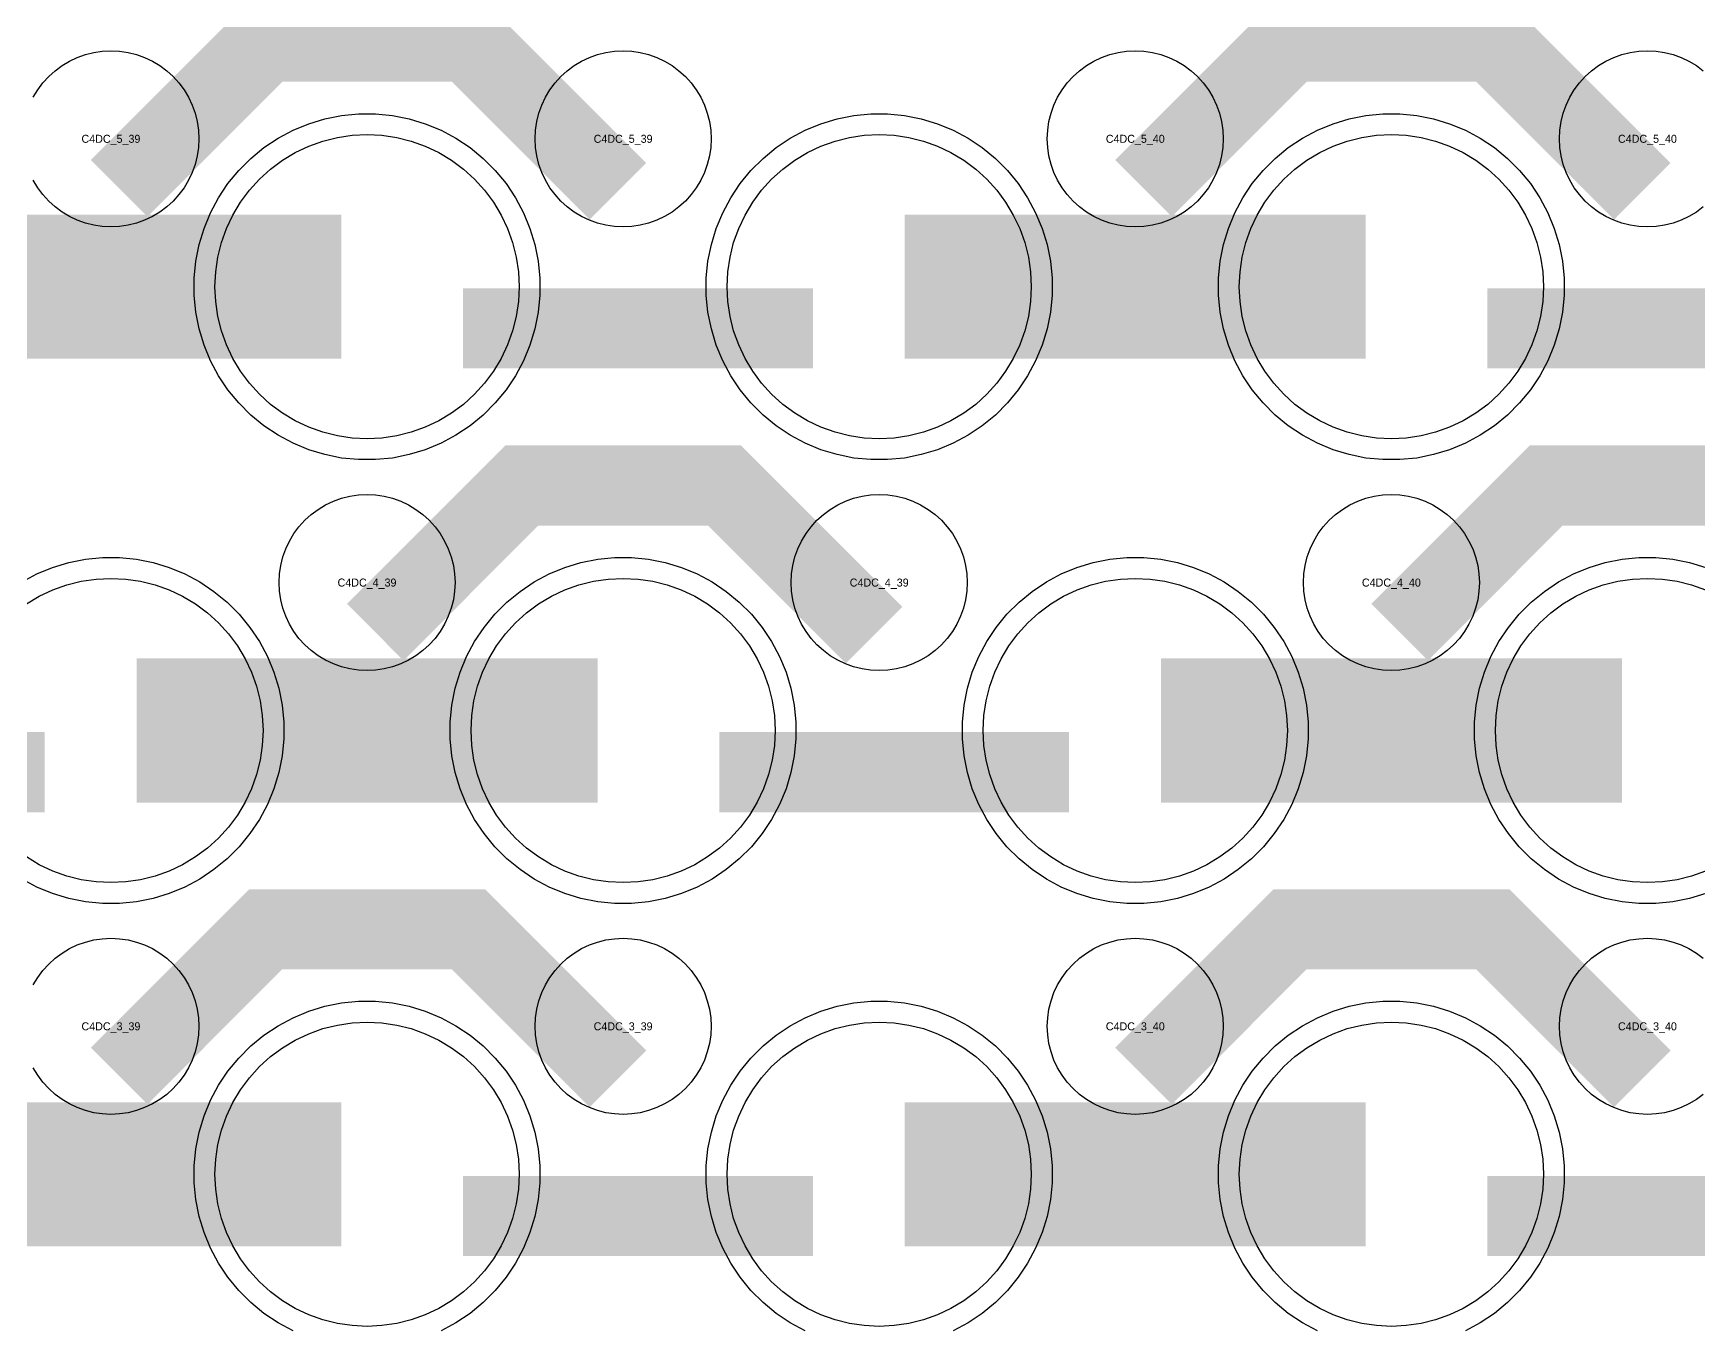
# Model space of a CAD drawing. Extents: x -11880 to 11880, y -14992 to 14992.
# Drawn here: x 456 to 976, y -14472 to -14068 of the extents above; entities that cross this region are included whole.
import ezdxf
from ezdxf.enums import TextEntityAlignment as Align

# ---------------------------------------------------------------- set-up
doc = ezdxf.new("R2010")
doc.units = 0
doc.header["$MEASUREMENT"] = 0
for name, color, linetype in [('GDS_775_DT_237', 138, 'CONTINUOUS'), ('RDL1_FS', 34, 'CONTINUOUS'), ('RDL_BS', 160, 'CONTINUOUS')]:
    doc.layers.add(name, color=color, linetype=linetype)

msp = doc.modelspace()

# ---------------------------------------------------------------- linework, layer by layer
at = {"layer": 'RDL1_FS', "color": 241, "true_color": 0xf7abae}
for points in [[(560, -14194.254), (555.343, -14194.025), (550.732, -14193.341), (546.209, -14192.209), (541.819, -14190.637), (537.605, -14188.645), (533.605, -14186.247), (529.86, -14183.469), (526.406, -14180.339), (523.276, -14176.885), (520.498, -14173.14), (518.1, -14169.14), (516.108, -14164.926), (514.536, -14160.536), (513.404, -14156.013), (512.72, -14151.402), (512.491, -14146.745), (512.72, -14142.088), (513.404, -14137.477), (514.536, -14132.954), (516.108, -14128.564), (518.1, -14124.35), (520.498, -14120.35), (523.276, -14116.605), (526.406, -14113.151), (529.86, -14110.021), (533.605, -14107.243), (537.605, -14104.845), (541.819, -14102.853), (546.209, -14101.281), (550.732, -14100.149), (555.343, -14099.465), (560, -14099.236), (564.657, -14099.465), (569.268, -14100.149), (573.791, -14101.281), (578.181, -14102.853), (582.395, -14104.845), (586.395, -14107.243), (590.14, -14110.021), (593.594, -14113.151), (596.724, -14116.605), (599.502, -14120.35), (601.9, -14124.35), (603.892, -14128.564), (605.464, -14132.954), (606.596, -14137.477), (607.28, -14142.088), (607.509, -14146.745), (607.28, -14151.402), (606.596, -14156.013), (605.464, -14160.536), (603.892, -14164.926), (601.9, -14169.14), (599.502, -14173.14), (596.724, -14176.885), (593.594, -14180.339), (590.14, -14183.469), (586.395, -14186.247), (582.395, -14188.645), (578.181, -14190.637), (573.791, -14192.209), (569.268, -14193.341), (564.657, -14194.025)], [(720, -14194.254), (715.343, -14194.025), (710.732, -14193.341), (706.209, -14192.209), (701.819, -14190.637), (697.605, -14188.645), (693.605, -14186.247), (689.86, -14183.469), (686.406, -14180.339), (683.276, -14176.885), (680.498, -14173.14), (678.1, -14169.14), (676.108, -14164.926), (674.536, -14160.536), (673.404, -14156.013), (672.72, -14151.402), (672.491, -14146.745), (672.72, -14142.088), (673.404, -14137.477), (674.536, -14132.954), (676.108, -14128.564), (678.1, -14124.35), (680.498, -14120.35), (683.276, -14116.605), (686.406, -14113.151), (689.86, -14110.021), (693.605, -14107.243), (697.605, -14104.845), (701.819, -14102.853), (706.209, -14101.281), (710.732, -14100.149), (715.343, -14099.465), (720, -14099.236), (724.657, -14099.465), (729.268, -14100.149), (733.791, -14101.281), (738.181, -14102.853), (742.395, -14104.845), (746.395, -14107.243), (750.14, -14110.021), (753.594, -14113.151), (756.724, -14116.605), (759.502, -14120.35), (761.9, -14124.35), (763.892, -14128.564), (765.464, -14132.954), (766.596, -14137.477), (767.28, -14142.088), (767.509, -14146.745), (767.28, -14151.402), (766.596, -14156.013), (765.464, -14160.536), (763.892, -14164.926), (761.9, -14169.14), (759.502, -14173.14), (756.724, -14176.885), (753.594, -14180.339), (750.14, -14183.469), (746.395, -14186.247), (742.395, -14188.645), (738.181, -14190.637), (733.791, -14192.209), (729.268, -14193.341), (724.657, -14194.025)], [(880, -14194.254), (875.343, -14194.025), (870.732, -14193.341), (866.209, -14192.209), (861.819, -14190.637), (857.605, -14188.645), (853.605, -14186.247), (849.86, -14183.469), (846.406, -14180.339), (843.276, -14176.885), (840.498, -14173.14), (838.1, -14169.14), (836.108, -14164.926), (834.536, -14160.536), (833.404, -14156.013), (832.72, -14151.402), (832.491, -14146.745), (832.72, -14142.088), (833.404, -14137.477), (834.536, -14132.954), (836.108, -14128.564), (838.1, -14124.35), (840.498, -14120.35), (843.276, -14116.605), (846.406, -14113.151), (849.86, -14110.021), (853.605, -14107.243), (857.605, -14104.845), (861.819, -14102.853), (866.209, -14101.281), (870.732, -14100.149), (875.343, -14099.465), (880, -14099.236), (884.657, -14099.465), (889.268, -14100.149), (893.791, -14101.281), (898.181, -14102.853), (902.395, -14104.845), (906.395, -14107.243), (910.14, -14110.021), (913.594, -14113.151), (916.724, -14116.605), (919.502, -14120.35), (921.9, -14124.35), (923.892, -14128.564), (925.464, -14132.954), (926.596, -14137.477), (927.28, -14142.088), (927.509, -14146.745), (927.28, -14151.402), (926.596, -14156.013), (925.464, -14160.536), (923.892, -14164.926), (921.9, -14169.14), (919.502, -14173.14), (916.724, -14176.885), (913.594, -14180.339), (910.14, -14183.469), (906.395, -14186.247), (902.395, -14188.645), (898.181, -14190.637), (893.791, -14192.209), (889.268, -14193.341), (884.657, -14194.025)], [(640, -14332.819), (635.343, -14332.59), (630.732, -14331.906), (626.209, -14330.774), (621.819, -14329.202), (617.605, -14327.21), (613.605, -14324.812), (609.86, -14322.034), (606.406, -14318.904), (603.276, -14315.45), (600.498, -14311.705), (598.1, -14307.705), (596.108, -14303.491), (594.536, -14299.101), (593.404, -14294.578), (592.72, -14289.967), (592.491, -14285.31), (592.72, -14280.653), (593.404, -14276.042), (594.536, -14271.519), (596.108, -14267.129), (598.1, -14262.915), (600.498, -14258.915), (603.276, -14255.17), (606.406, -14251.716), (609.86, -14248.586), (613.605, -14245.808), (617.605, -14243.41), (621.819, -14241.418), (626.209, -14239.846), (630.732, -14238.714), (635.343, -14238.03), (640, -14237.801), (644.657, -14238.03), (649.268, -14238.714), (653.791, -14239.846), (658.181, -14241.418), (662.395, -14243.41), (666.395, -14245.808), (670.14, -14248.586), (673.594, -14251.716), (676.724, -14255.17), (679.502, -14258.915), (681.9, -14262.915), (683.892, -14267.129), (685.464, -14271.519), (686.596, -14276.042), (687.28, -14280.653), (687.509, -14285.31), (687.28, -14289.967), (686.596, -14294.578), (685.464, -14299.101), (683.892, -14303.491), (681.9, -14307.705), (679.502, -14311.705), (676.724, -14315.45), (673.594, -14318.904), (670.14, -14322.034), (666.395, -14324.812), (662.395, -14327.21), (658.181, -14329.202), (653.791, -14330.774), (649.268, -14331.906), (644.657, -14332.59)], [(800, -14332.819), (795.343, -14332.59), (790.732, -14331.906), (786.209, -14330.774), (781.819, -14329.202), (777.605, -14327.21), (773.605, -14324.812), (769.86, -14322.034), (766.406, -14318.904), (763.276, -14315.45), (760.498, -14311.705), (758.1, -14307.705), (756.108, -14303.491), (754.536, -14299.101), (753.404, -14294.578), (752.72, -14289.967), (752.491, -14285.31), (752.72, -14280.653), (753.404, -14276.042), (754.536, -14271.519), (756.108, -14267.129), (758.1, -14262.915), (760.498, -14258.915), (763.276, -14255.17), (766.406, -14251.716), (769.86, -14248.586), (773.605, -14245.808), (777.605, -14243.41), (781.819, -14241.418), (786.209, -14239.846), (790.732, -14238.714), (795.343, -14238.03), (800, -14237.801), (804.657, -14238.03), (809.268, -14238.714), (813.791, -14239.846), (818.181, -14241.418), (822.395, -14243.41), (826.395, -14245.808), (830.14, -14248.586), (833.594, -14251.716), (836.724, -14255.17), (839.502, -14258.915), (841.9, -14262.915), (843.892, -14267.129), (845.464, -14271.519), (846.596, -14276.042), (847.28, -14280.653), (847.509, -14285.31), (847.28, -14289.967), (846.596, -14294.578), (845.464, -14299.101), (843.892, -14303.491), (841.9, -14307.705), (839.502, -14311.705), (836.724, -14315.45), (833.594, -14318.904), (830.14, -14322.034), (826.395, -14324.812), (822.395, -14327.21), (818.181, -14329.202), (813.791, -14330.774), (809.268, -14331.906), (804.657, -14332.59)], [(560, -14471.379), (555.343, -14471.15), (550.732, -14470.466), (546.209, -14469.334), (541.819, -14467.762), (537.605, -14465.77), (533.605, -14463.372), (529.86, -14460.594), (526.406, -14457.464), (523.276, -14454.01), (520.498, -14450.265), (518.1, -14446.265), (516.108, -14442.051), (514.536, -14437.661), (513.404, -14433.138), (512.72, -14428.527), (512.491, -14423.87), (512.72, -14419.213), (513.404, -14414.602), (514.536, -14410.079), (516.108, -14405.689), (518.1, -14401.475), (520.498, -14397.475), (523.276, -14393.73), (526.406, -14390.276), (529.86, -14387.146), (533.605, -14384.368), (537.605, -14381.97), (541.819, -14379.978), (546.209, -14378.406), (550.732, -14377.274), (555.343, -14376.59), (560, -14376.361), (564.657, -14376.59), (569.268, -14377.274), (573.791, -14378.406), (578.181, -14379.978), (582.395, -14381.97), (586.395, -14384.368), (590.14, -14387.146), (593.594, -14390.276), (596.724, -14393.73), (599.502, -14397.475), (601.9, -14401.475), (603.892, -14405.689), (605.464, -14410.079), (606.596, -14414.602), (607.28, -14419.213), (607.509, -14423.87), (607.28, -14428.527), (606.596, -14433.138), (605.464, -14437.661), (603.892, -14442.051), (601.9, -14446.265), (599.502, -14450.265), (596.724, -14454.01), (593.594, -14457.464), (590.14, -14460.594), (586.395, -14463.372), (582.395, -14465.77), (578.181, -14467.762), (573.791, -14469.334), (569.268, -14470.466), (564.657, -14471.15)], [(720, -14471.379), (715.343, -14471.15), (710.732, -14470.466), (706.209, -14469.334), (701.819, -14467.762), (697.605, -14465.77), (693.605, -14463.372), (689.86, -14460.594), (686.406, -14457.464), (683.276, -14454.01), (680.498, -14450.265), (678.1, -14446.265), (676.108, -14442.051), (674.536, -14437.661), (673.404, -14433.138), (672.72, -14428.527), (672.491, -14423.87), (672.72, -14419.213), (673.404, -14414.602), (674.536, -14410.079), (676.108, -14405.689), (678.1, -14401.475), (680.498, -14397.475), (683.276, -14393.73), (686.406, -14390.276), (689.86, -14387.146), (693.605, -14384.368), (697.605, -14381.97), (701.819, -14379.978), (706.209, -14378.406), (710.732, -14377.274), (715.343, -14376.59), (720, -14376.361), (724.657, -14376.59), (729.268, -14377.274), (733.791, -14378.406), (738.181, -14379.978), (742.395, -14381.97), (746.395, -14384.368), (750.14, -14387.146), (753.594, -14390.276), (756.724, -14393.73), (759.502, -14397.475), (761.9, -14401.475), (763.892, -14405.689), (765.464, -14410.079), (766.596, -14414.602), (767.28, -14419.213), (767.509, -14423.87), (767.28, -14428.527), (766.596, -14433.138), (765.464, -14437.661), (763.892, -14442.051), (761.9, -14446.265), (759.502, -14450.265), (756.724, -14454.01), (753.594, -14457.464), (750.14, -14460.594), (746.395, -14463.372), (742.395, -14465.77), (738.181, -14467.762), (733.791, -14469.334), (729.268, -14470.466), (724.657, -14471.15)], [(880, -14471.379), (875.343, -14471.15), (870.732, -14470.466), (866.209, -14469.334), (861.819, -14467.762), (857.605, -14465.77), (853.605, -14463.372), (849.86, -14460.594), (846.406, -14457.464), (843.276, -14454.01), (840.498, -14450.265), (838.1, -14446.265), (836.108, -14442.051), (834.536, -14437.661), (833.404, -14433.138), (832.72, -14428.527), (832.491, -14423.87), (832.72, -14419.213), (833.404, -14414.602), (834.536, -14410.079), (836.108, -14405.689), (838.1, -14401.475), (840.498, -14397.475), (843.276, -14393.73), (846.406, -14390.276), (849.86, -14387.146), (853.605, -14384.368), (857.605, -14381.97), (861.819, -14379.978), (866.209, -14378.406), (870.732, -14377.274), (875.343, -14376.59), (880, -14376.361), (884.657, -14376.59), (889.268, -14377.274), (893.791, -14378.406), (898.181, -14379.978), (902.395, -14381.97), (906.395, -14384.368), (910.14, -14387.146), (913.594, -14390.276), (916.724, -14393.73), (919.502, -14397.475), (921.9, -14401.475), (923.892, -14405.689), (925.464, -14410.079), (926.596, -14414.602), (927.28, -14419.213), (927.509, -14423.87), (927.28, -14428.527), (926.596, -14433.138), (925.464, -14437.661), (923.892, -14442.051), (921.9, -14446.265), (919.502, -14450.265), (916.724, -14454.01), (913.594, -14457.464), (910.14, -14460.594), (906.395, -14463.372), (902.395, -14465.77), (898.181, -14467.762), (893.791, -14469.334), (889.268, -14470.466), (884.657, -14471.15)]]:
    msp.add_lwpolyline(points, close=True, dxfattribs=at)
for points in [[(408.002, -14146.745, 45, 45, 0), (480.002, -14146.745, 45, 45, 0)], [(480.002, -14146.745, 45, 45, 0), (552.002, -14146.745, 45, 45, 0)], [(728.002, -14146.745, 45, 45, 0), (800.002, -14146.745, 45, 45, 0)], [(800.002, -14146.745, 45, 45, 0), (872.002, -14146.745, 45, 45, 0)], [(488.002, -14285.31, 45, 45, 0), (560.002, -14285.31, 45, 45, 0)], [(560.002, -14285.31, 45, 45, 0), (632.002, -14285.31, 45, 45, 0)], [(808.002, -14285.31, 45, 45, 0), (880.002, -14285.31, 45, 45, 0)], [(880.002, -14285.31, 45, 45, 0), (952.002, -14285.31, 45, 45, 0)], [(408.002, -14423.87, 45, 45, 0), (480.002, -14423.87, 45, 45, 0)], [(480.002, -14423.87, 45, 45, 0), (552.002, -14423.87, 45, 45, 0)], [(728.002, -14423.87, 45, 45, 0), (800.002, -14423.87, 45, 45, 0)], [(800.002, -14423.87, 45, 45, 0), (872.002, -14423.87, 45, 45, 0)]]:
    msp.add_lwpolyline(points, format="xyseb", dxfattribs=at)
for points in [[(453.605, -14245.808), (457.605, -14243.41), (461.819, -14241.418), (466.209, -14239.846), (470.732, -14238.714), (475.343, -14238.03), (480, -14237.801), (484.657, -14238.03), (489.268, -14238.714), (493.791, -14239.846), (498.181, -14241.418), (502.395, -14243.41), (506.395, -14245.808), (510.14, -14248.586), (513.594, -14251.716), (516.724, -14255.17), (519.502, -14258.915), (521.9, -14262.915), (523.892, -14267.129), (525.464, -14271.519), (526.596, -14276.042), (527.28, -14280.653), (527.509, -14285.31), (527.28, -14289.967), (526.596, -14294.578), (525.464, -14299.101), (523.892, -14303.491), (521.9, -14307.705), (519.502, -14311.705), (516.724, -14315.45), (513.594, -14318.904), (510.14, -14322.034), (506.395, -14324.812), (502.395, -14327.21), (498.181, -14329.202), (493.791, -14330.774), (489.268, -14331.906), (484.657, -14332.59), (480, -14332.819), (475.343, -14332.59), (470.732, -14331.906), (466.209, -14330.774), (461.819, -14329.202), (457.605, -14327.21), (453.605, -14324.812)], [(978.181, -14329.202), (973.791, -14330.774), (969.268, -14331.906), (964.657, -14332.59), (960, -14332.819), (955.343, -14332.59), (950.732, -14331.906), (946.209, -14330.774), (941.819, -14329.202), (937.605, -14327.21), (933.605, -14324.812), (929.86, -14322.034), (926.406, -14318.904), (923.276, -14315.45), (920.498, -14311.705), (918.1, -14307.705), (916.108, -14303.491), (914.536, -14299.101), (913.404, -14294.578), (912.72, -14289.967), (912.491, -14285.31), (912.72, -14280.653), (913.404, -14276.042), (914.536, -14271.519), (916.108, -14267.129), (918.1, -14262.915), (920.498, -14258.915), (923.276, -14255.17), (926.406, -14251.716), (929.86, -14248.586), (933.605, -14245.808), (937.605, -14243.41), (941.819, -14241.418), (946.209, -14239.846), (950.732, -14238.714), (955.343, -14238.03), (960, -14237.801), (964.657, -14238.03), (969.268, -14238.714), (973.791, -14239.846), (978.181, -14241.418)]]:
    msp.add_lwpolyline(points, dxfattribs=at)
at = {"layer": 'RDL_BS'}
for points in [[(482.562, -14116.059, 25, 25, 0), (528.377, -14070.244, 25, 25, 0), (561.93, -14070.244, 25, 25, 0)], [(638.401, -14116.958, 25, 25, 0), (591.687, -14070.244, 25, 25, 0), (561.929, -14070.244, 25, 25, 0)], [(802.562, -14116.059, 25, 25, 0), (848.377, -14070.244, 25, 25, 0), (881.93, -14070.244, 25, 25, 0)], [(958.401, -14116.958, 25, 25, 0), (911.687, -14070.244, 25, 25, 0), (881.929, -14070.244, 25, 25, 0)], [(562.562, -14254.624, 25, 25, 0), (608.377, -14208.809, 25, 25, 0), (641.93, -14208.809, 25, 25, 0)], [(718.401, -14255.523, 25, 25, 0), (671.687, -14208.809, 25, 25, 0), (641.929, -14208.809, 25, 25, 0)], [(882.562, -14254.624, 25, 25, 0), (928.377, -14208.809, 25, 25, 0), (961.93, -14208.809, 25, 25, 0)], [(1038.401, -14255.523, 25, 25, 0), (991.687, -14208.809, 25, 25, 0), (961.929, -14208.809, 25, 25, 0)], [(482.562, -14393.184, 25, 25, 0), (528.377, -14347.369, 25, 25, 0), (561.93, -14347.369, 25, 25, 0)], [(638.401, -14394.083, 25, 25, 0), (591.687, -14347.369, 25, 25, 0), (561.929, -14347.369, 25, 25, 0)], [(802.562, -14393.184, 25, 25, 0), (848.377, -14347.369, 25, 25, 0), (881.93, -14347.369, 25, 25, 0)], [(958.401, -14394.083, 25, 25, 0), (911.687, -14347.369, 25, 25, 0), (881.929, -14347.369, 25, 25, 0)]]:
    msp.add_lwpolyline(points, format="xyseb", dxfattribs=at)
for points in [[(455.75, -14087.601), (457.143, -14085.277), (458.746, -14083.114), (460.558, -14081.115), (462.557, -14079.303), (464.72, -14077.7), (467.044, -14076.307), (469.481, -14075.155), (472.016, -14074.248), (474.635, -14073.591), (477.307, -14073.195), (480, -14073.063), (482.693, -14073.195), (485.365, -14073.591), (487.984, -14074.248), (490.519, -14075.155), (492.956, -14076.307), (495.28, -14077.7), (497.443, -14079.303), (499.442, -14081.115), (501.254, -14083.114), (502.857, -14085.277), (504.25, -14087.601), (505.402, -14090.038), (506.309, -14092.573), (506.966, -14095.192), (507.362, -14097.864), (507.494, -14100.557), (507.362, -14103.25), (506.966, -14105.922), (506.309, -14108.541), (505.402, -14111.076), (504.25, -14113.513), (502.857, -14115.837), (501.254, -14118), (499.442, -14119.999), (497.443, -14121.811), (495.28, -14123.414), (492.956, -14124.807), (490.519, -14125.959), (487.984, -14126.866), (485.365, -14127.523), (482.693, -14127.919), (480, -14128.051), (477.307, -14127.919), (474.635, -14127.523), (472.016, -14126.866), (469.481, -14125.959), (467.044, -14124.807), (464.72, -14123.414), (462.557, -14121.811), (460.558, -14119.999), (458.746, -14118), (457.143, -14115.837), (455.75, -14113.513)], [(977.443, -14121.811), (975.28, -14123.414), (972.956, -14124.807), (970.519, -14125.959), (967.984, -14126.866), (965.365, -14127.523), (962.693, -14127.919), (960, -14128.051), (957.307, -14127.919), (954.635, -14127.523), (952.016, -14126.866), (949.481, -14125.959), (947.044, -14124.807), (944.72, -14123.414), (942.557, -14121.811), (940.558, -14119.999), (938.746, -14118), (937.143, -14115.837), (935.75, -14113.513), (934.598, -14111.076), (933.691, -14108.541), (933.034, -14105.922), (932.638, -14103.25), (932.506, -14100.557), (932.638, -14097.864), (933.034, -14095.192), (933.691, -14092.573), (934.598, -14090.038), (935.75, -14087.601), (937.143, -14085.277), (938.746, -14083.114), (940.558, -14081.115), (942.557, -14079.303), (944.72, -14077.7), (947.044, -14076.307), (949.481, -14075.155), (952.016, -14074.248), (954.635, -14073.591), (957.307, -14073.195), (960, -14073.063), (962.693, -14073.195), (965.365, -14073.591), (967.984, -14074.248), (970.519, -14075.155), (972.956, -14076.307), (975.28, -14077.7), (977.443, -14079.303)], [(455.75, -14364.726), (457.143, -14362.402), (458.746, -14360.239), (460.558, -14358.24), (462.557, -14356.428), (464.72, -14354.825), (467.044, -14353.432), (469.481, -14352.28), (472.016, -14351.373), (474.635, -14350.716), (477.307, -14350.32), (480, -14350.188), (482.693, -14350.32), (485.365, -14350.716), (487.984, -14351.373), (490.519, -14352.28), (492.956, -14353.432), (495.28, -14354.825), (497.443, -14356.428), (499.442, -14358.24), (501.254, -14360.239), (502.857, -14362.402), (504.25, -14364.726), (505.402, -14367.163), (506.309, -14369.698), (506.966, -14372.317), (507.362, -14374.989), (507.494, -14377.682), (507.362, -14380.375), (506.966, -14383.047), (506.309, -14385.666), (505.402, -14388.201), (504.25, -14390.638), (502.857, -14392.962), (501.254, -14395.125), (499.442, -14397.124), (497.443, -14398.936), (495.28, -14400.539), (492.956, -14401.932), (490.519, -14403.084), (487.984, -14403.991), (485.365, -14404.648), (482.693, -14405.044), (480, -14405.176), (477.307, -14405.044), (474.635, -14404.648), (472.016, -14403.991), (469.481, -14403.084), (467.044, -14401.932), (464.72, -14400.539), (462.557, -14398.936), (460.558, -14397.124), (458.746, -14395.125), (457.143, -14392.962), (455.75, -14390.638)], [(977.443, -14398.936), (975.28, -14400.539), (972.956, -14401.932), (970.519, -14403.084), (967.984, -14403.991), (965.365, -14404.648), (962.693, -14405.044), (960, -14405.176), (957.307, -14405.044), (954.635, -14404.648), (952.016, -14403.991), (949.481, -14403.084), (947.044, -14401.932), (944.72, -14400.539), (942.557, -14398.936), (940.558, -14397.124), (938.746, -14395.125), (937.143, -14392.962), (935.75, -14390.638), (934.598, -14388.201), (933.691, -14385.666), (933.034, -14383.047), (932.638, -14380.375), (932.506, -14377.682), (932.638, -14374.989), (933.034, -14372.317), (933.691, -14369.698), (934.598, -14367.163), (935.75, -14364.726), (937.143, -14362.402), (938.746, -14360.239), (940.558, -14358.24), (942.557, -14356.428), (944.72, -14354.825), (947.044, -14353.432), (949.481, -14352.28), (952.016, -14351.373), (954.635, -14350.716), (957.307, -14350.32), (960, -14350.188), (962.693, -14350.32), (965.365, -14350.716), (967.984, -14351.373), (970.519, -14352.28), (972.956, -14353.432), (975.28, -14354.825), (977.443, -14356.428)]]:
    msp.add_lwpolyline(points, dxfattribs=at)
for points in [[(640, -14128.051), (637.307, -14127.919), (634.635, -14127.523), (632.016, -14126.866), (629.481, -14125.959), (627.044, -14124.807), (624.72, -14123.414), (622.557, -14121.811), (620.558, -14119.999), (618.746, -14118), (617.143, -14115.837), (615.75, -14113.513), (614.598, -14111.076), (613.691, -14108.541), (613.034, -14105.922), (612.638, -14103.25), (612.506, -14100.557), (612.638, -14097.864), (613.034, -14095.192), (613.691, -14092.573), (614.598, -14090.038), (615.75, -14087.601), (617.143, -14085.277), (618.746, -14083.114), (620.558, -14081.115), (622.557, -14079.303), (624.72, -14077.7), (627.044, -14076.307), (629.481, -14075.155), (632.016, -14074.248), (634.635, -14073.591), (637.307, -14073.195), (640, -14073.063), (642.693, -14073.195), (645.365, -14073.591), (647.984, -14074.248), (650.519, -14075.155), (652.956, -14076.307), (655.28, -14077.7), (657.443, -14079.303), (659.442, -14081.115), (661.254, -14083.114), (662.857, -14085.277), (664.25, -14087.601), (665.402, -14090.038), (666.309, -14092.573), (666.966, -14095.192), (667.362, -14097.864), (667.494, -14100.557), (667.362, -14103.25), (666.966, -14105.922), (666.309, -14108.541), (665.402, -14111.076), (664.25, -14113.513), (662.857, -14115.837), (661.254, -14118), (659.442, -14119.999), (657.443, -14121.811), (655.28, -14123.414), (652.956, -14124.807), (650.519, -14125.959), (647.984, -14126.866), (645.365, -14127.523), (642.693, -14127.919)], [(800, -14128.051), (797.307, -14127.919), (794.635, -14127.523), (792.016, -14126.866), (789.481, -14125.959), (787.044, -14124.807), (784.72, -14123.414), (782.557, -14121.811), (780.558, -14119.999), (778.746, -14118), (777.143, -14115.837), (775.75, -14113.513), (774.598, -14111.076), (773.691, -14108.541), (773.034, -14105.922), (772.638, -14103.25), (772.506, -14100.557), (772.638, -14097.864), (773.034, -14095.192), (773.691, -14092.573), (774.598, -14090.038), (775.75, -14087.601), (777.143, -14085.277), (778.746, -14083.114), (780.558, -14081.115), (782.557, -14079.303), (784.72, -14077.7), (787.044, -14076.307), (789.481, -14075.155), (792.016, -14074.248), (794.635, -14073.591), (797.307, -14073.195), (800, -14073.063), (802.693, -14073.195), (805.365, -14073.591), (807.984, -14074.248), (810.519, -14075.155), (812.956, -14076.307), (815.28, -14077.7), (817.443, -14079.303), (819.442, -14081.115), (821.254, -14083.114), (822.857, -14085.277), (824.25, -14087.601), (825.402, -14090.038), (826.309, -14092.573), (826.966, -14095.192), (827.362, -14097.864), (827.494, -14100.557), (827.362, -14103.25), (826.966, -14105.922), (826.309, -14108.541), (825.402, -14111.076), (824.25, -14113.513), (822.857, -14115.837), (821.254, -14118), (819.442, -14119.999), (817.443, -14121.811), (815.28, -14123.414), (812.956, -14124.807), (810.519, -14125.959), (807.984, -14126.866), (805.365, -14127.523), (802.693, -14127.919)], [(560, -14266.616), (557.307, -14266.484), (554.635, -14266.088), (552.016, -14265.431), (549.481, -14264.524), (547.044, -14263.372), (544.72, -14261.979), (542.557, -14260.376), (540.558, -14258.564), (538.746, -14256.565), (537.143, -14254.402), (535.75, -14252.078), (534.598, -14249.641), (533.691, -14247.106), (533.034, -14244.487), (532.638, -14241.815), (532.506, -14239.122), (532.638, -14236.429), (533.034, -14233.757), (533.691, -14231.138), (534.598, -14228.603), (535.75, -14226.166), (537.143, -14223.842), (538.746, -14221.679), (540.558, -14219.68), (542.557, -14217.868), (544.72, -14216.265), (547.044, -14214.872), (549.481, -14213.72), (552.016, -14212.813), (554.635, -14212.156), (557.307, -14211.76), (560, -14211.628), (562.693, -14211.76), (565.365, -14212.156), (567.984, -14212.813), (570.519, -14213.72), (572.956, -14214.872), (575.28, -14216.265), (577.443, -14217.868), (579.442, -14219.68), (581.254, -14221.679), (582.857, -14223.842), (584.25, -14226.166), (585.402, -14228.603), (586.309, -14231.138), (586.966, -14233.757), (587.362, -14236.429), (587.494, -14239.122), (587.362, -14241.815), (586.966, -14244.487), (586.309, -14247.106), (585.402, -14249.641), (584.25, -14252.078), (582.857, -14254.402), (581.254, -14256.565), (579.442, -14258.564), (577.443, -14260.376), (575.28, -14261.979), (572.956, -14263.372), (570.519, -14264.524), (567.984, -14265.431), (565.365, -14266.088), (562.693, -14266.484)], [(720, -14266.616), (717.307, -14266.484), (714.635, -14266.088), (712.016, -14265.431), (709.481, -14264.524), (707.044, -14263.372), (704.72, -14261.979), (702.557, -14260.376), (700.558, -14258.564), (698.746, -14256.565), (697.143, -14254.402), (695.75, -14252.078), (694.598, -14249.641), (693.691, -14247.106), (693.034, -14244.487), (692.638, -14241.815), (692.506, -14239.122), (692.638, -14236.429), (693.034, -14233.757), (693.691, -14231.138), (694.598, -14228.603), (695.75, -14226.166), (697.143, -14223.842), (698.746, -14221.679), (700.558, -14219.68), (702.557, -14217.868), (704.72, -14216.265), (707.044, -14214.872), (709.481, -14213.72), (712.016, -14212.813), (714.635, -14212.156), (717.307, -14211.76), (720, -14211.628), (722.693, -14211.76), (725.365, -14212.156), (727.984, -14212.813), (730.519, -14213.72), (732.956, -14214.872), (735.28, -14216.265), (737.443, -14217.868), (739.442, -14219.68), (741.254, -14221.679), (742.857, -14223.842), (744.25, -14226.166), (745.402, -14228.603), (746.309, -14231.138), (746.966, -14233.757), (747.362, -14236.429), (747.494, -14239.122), (747.362, -14241.815), (746.966, -14244.487), (746.309, -14247.106), (745.402, -14249.641), (744.25, -14252.078), (742.857, -14254.402), (741.254, -14256.565), (739.442, -14258.564), (737.443, -14260.376), (735.28, -14261.979), (732.956, -14263.372), (730.519, -14264.524), (727.984, -14265.431), (725.365, -14266.088), (722.693, -14266.484)], [(880, -14266.616), (877.307, -14266.484), (874.635, -14266.088), (872.016, -14265.431), (869.481, -14264.524), (867.044, -14263.372), (864.72, -14261.979), (862.557, -14260.376), (860.558, -14258.564), (858.746, -14256.565), (857.143, -14254.402), (855.75, -14252.078), (854.598, -14249.641), (853.691, -14247.106), (853.034, -14244.487), (852.638, -14241.815), (852.506, -14239.122), (852.638, -14236.429), (853.034, -14233.757), (853.691, -14231.138), (854.598, -14228.603), (855.75, -14226.166), (857.143, -14223.842), (858.746, -14221.679), (860.558, -14219.68), (862.557, -14217.868), (864.72, -14216.265), (867.044, -14214.872), (869.481, -14213.72), (872.016, -14212.813), (874.635, -14212.156), (877.307, -14211.76), (880, -14211.628), (882.693, -14211.76), (885.365, -14212.156), (887.984, -14212.813), (890.519, -14213.72), (892.956, -14214.872), (895.28, -14216.265), (897.443, -14217.868), (899.442, -14219.68), (901.254, -14221.679), (902.857, -14223.842), (904.25, -14226.166), (905.402, -14228.603), (906.309, -14231.138), (906.966, -14233.757), (907.362, -14236.429), (907.494, -14239.122), (907.362, -14241.815), (906.966, -14244.487), (906.309, -14247.106), (905.402, -14249.641), (904.25, -14252.078), (902.857, -14254.402), (901.254, -14256.565), (899.442, -14258.564), (897.443, -14260.376), (895.28, -14261.979), (892.956, -14263.372), (890.519, -14264.524), (887.984, -14265.431), (885.365, -14266.088), (882.693, -14266.484)], [(640, -14405.176), (637.307, -14405.044), (634.635, -14404.648), (632.016, -14403.991), (629.481, -14403.084), (627.044, -14401.932), (624.72, -14400.539), (622.557, -14398.936), (620.558, -14397.124), (618.746, -14395.125), (617.143, -14392.962), (615.75, -14390.638), (614.598, -14388.201), (613.691, -14385.666), (613.034, -14383.047), (612.638, -14380.375), (612.506, -14377.682), (612.638, -14374.989), (613.034, -14372.317), (613.691, -14369.698), (614.598, -14367.163), (615.75, -14364.726), (617.143, -14362.402), (618.746, -14360.239), (620.558, -14358.24), (622.557, -14356.428), (624.72, -14354.825), (627.044, -14353.432), (629.481, -14352.28), (632.016, -14351.373), (634.635, -14350.716), (637.307, -14350.32), (640, -14350.188), (642.693, -14350.32), (645.365, -14350.716), (647.984, -14351.373), (650.519, -14352.28), (652.956, -14353.432), (655.28, -14354.825), (657.443, -14356.428), (659.442, -14358.24), (661.254, -14360.239), (662.857, -14362.402), (664.25, -14364.726), (665.402, -14367.163), (666.309, -14369.698), (666.966, -14372.317), (667.362, -14374.989), (667.494, -14377.682), (667.362, -14380.375), (666.966, -14383.047), (666.309, -14385.666), (665.402, -14388.201), (664.25, -14390.638), (662.857, -14392.962), (661.254, -14395.125), (659.442, -14397.124), (657.443, -14398.936), (655.28, -14400.539), (652.956, -14401.932), (650.519, -14403.084), (647.984, -14403.991), (645.365, -14404.648), (642.693, -14405.044)], [(800, -14405.176), (797.307, -14405.044), (794.635, -14404.648), (792.016, -14403.991), (789.481, -14403.084), (787.044, -14401.932), (784.72, -14400.539), (782.557, -14398.936), (780.558, -14397.124), (778.746, -14395.125), (777.143, -14392.962), (775.75, -14390.638), (774.598, -14388.201), (773.691, -14385.666), (773.034, -14383.047), (772.638, -14380.375), (772.506, -14377.682), (772.638, -14374.989), (773.034, -14372.317), (773.691, -14369.698), (774.598, -14367.163), (775.75, -14364.726), (777.143, -14362.402), (778.746, -14360.239), (780.558, -14358.24), (782.557, -14356.428), (784.72, -14354.825), (787.044, -14353.432), (789.481, -14352.28), (792.016, -14351.373), (794.635, -14350.716), (797.307, -14350.32), (800, -14350.188), (802.693, -14350.32), (805.365, -14350.716), (807.984, -14351.373), (810.519, -14352.28), (812.956, -14353.432), (815.28, -14354.825), (817.443, -14356.428), (819.442, -14358.24), (821.254, -14360.239), (822.857, -14362.402), (824.25, -14364.726), (825.402, -14367.163), (826.309, -14369.698), (826.966, -14372.317), (827.362, -14374.989), (827.494, -14377.682), (827.362, -14380.375), (826.966, -14383.047), (826.309, -14385.666), (825.402, -14388.201), (824.25, -14390.638), (822.857, -14392.962), (821.254, -14395.125), (819.442, -14397.124), (817.443, -14398.936), (815.28, -14400.539), (812.956, -14401.932), (810.519, -14403.084), (807.984, -14403.991), (805.365, -14404.648), (802.693, -14405.044)]]:
    msp.add_lwpolyline(points, close=True, dxfattribs=at)
at = {"layer": 'RDL_BS', "color": 241, "true_color": 0xf7abae}
for points in [[(557.356, -14200.745), (552.062, -14200.228), (546.835, -14199.182), (541.795, -14197.651), (536.885, -14195.62), (532.223, -14193.128), (527.809, -14190.181), (523.708, -14186.819), (519.926, -14183.037), (516.564, -14178.936), (513.617, -14174.522), (511.125, -14169.86), (509.094, -14164.95), (507.563, -14159.91), (506.517, -14154.683), (506, -14149.389), (506, -14144.101), (506.517, -14138.807), (507.563, -14133.58), (509.094, -14128.54), (511.125, -14123.63), (513.617, -14118.968), (516.564, -14114.554), (519.926, -14110.453), (523.708, -14106.671), (527.809, -14103.309), (532.223, -14100.362), (536.885, -14097.87), (541.795, -14095.839), (546.835, -14094.308), (552.062, -14093.262), (557.356, -14092.745), (562.644, -14092.745), (567.938, -14093.262), (573.165, -14094.308), (578.205, -14095.839), (583.115, -14097.87), (587.777, -14100.362), (592.191, -14103.309), (596.292, -14106.671), (600.074, -14110.453), (603.436, -14114.554), (606.383, -14118.968), (608.875, -14123.63), (610.906, -14128.54), (612.437, -14133.58), (613.483, -14138.807), (614, -14144.101), (614, -14149.389), (613.483, -14154.683), (612.437, -14159.91), (610.906, -14164.95), (608.875, -14169.86), (606.383, -14174.522), (603.436, -14178.936), (600.074, -14183.037), (596.292, -14186.819), (592.191, -14190.181), (587.777, -14193.128), (583.115, -14195.62), (578.205, -14197.651), (573.165, -14199.182), (567.938, -14200.228), (562.644, -14200.745)], [(717.356, -14200.745), (712.062, -14200.228), (706.835, -14199.182), (701.795, -14197.651), (696.885, -14195.62), (692.223, -14193.128), (687.809, -14190.181), (683.708, -14186.819), (679.926, -14183.037), (676.564, -14178.936), (673.617, -14174.522), (671.125, -14169.86), (669.094, -14164.95), (667.563, -14159.91), (666.517, -14154.683), (666, -14149.389), (666, -14144.101), (666.517, -14138.807), (667.563, -14133.58), (669.094, -14128.54), (671.125, -14123.63), (673.617, -14118.968), (676.564, -14114.554), (679.926, -14110.453), (683.708, -14106.671), (687.809, -14103.309), (692.223, -14100.362), (696.885, -14097.87), (701.795, -14095.839), (706.835, -14094.308), (712.062, -14093.262), (717.356, -14092.745), (722.644, -14092.745), (727.938, -14093.262), (733.165, -14094.308), (738.205, -14095.839), (743.115, -14097.87), (747.777, -14100.362), (752.191, -14103.309), (756.292, -14106.671), (760.074, -14110.453), (763.436, -14114.554), (766.383, -14118.968), (768.875, -14123.63), (770.906, -14128.54), (772.437, -14133.58), (773.483, -14138.807), (774, -14144.101), (774, -14149.389), (773.483, -14154.683), (772.437, -14159.91), (770.906, -14164.95), (768.875, -14169.86), (766.383, -14174.522), (763.436, -14178.936), (760.074, -14183.037), (756.292, -14186.819), (752.191, -14190.181), (747.777, -14193.128), (743.115, -14195.62), (738.205, -14197.651), (733.165, -14199.182), (727.938, -14200.228), (722.644, -14200.745)], [(877.356, -14200.745), (872.062, -14200.228), (866.835, -14199.182), (861.795, -14197.651), (856.885, -14195.62), (852.223, -14193.128), (847.809, -14190.181), (843.708, -14186.819), (839.926, -14183.037), (836.564, -14178.936), (833.617, -14174.522), (831.125, -14169.86), (829.094, -14164.95), (827.563, -14159.91), (826.517, -14154.683), (826, -14149.389), (826, -14144.101), (826.517, -14138.807), (827.563, -14133.58), (829.094, -14128.54), (831.125, -14123.63), (833.617, -14118.968), (836.564, -14114.554), (839.926, -14110.453), (843.708, -14106.671), (847.809, -14103.309), (852.223, -14100.362), (856.885, -14097.87), (861.795, -14095.839), (866.835, -14094.308), (872.062, -14093.262), (877.356, -14092.745), (882.644, -14092.745), (887.938, -14093.262), (893.165, -14094.308), (898.205, -14095.839), (903.115, -14097.87), (907.777, -14100.362), (912.191, -14103.309), (916.292, -14106.671), (920.074, -14110.453), (923.436, -14114.554), (926.383, -14118.968), (928.875, -14123.63), (930.906, -14128.54), (932.437, -14133.58), (933.483, -14138.807), (934, -14144.101), (934, -14149.389), (933.483, -14154.683), (932.437, -14159.91), (930.906, -14164.95), (928.875, -14169.86), (926.383, -14174.522), (923.436, -14178.936), (920.074, -14183.037), (916.292, -14186.819), (912.191, -14190.181), (907.777, -14193.128), (903.115, -14195.62), (898.205, -14197.651), (893.165, -14199.182), (887.938, -14200.228), (882.644, -14200.745)], [(637.356, -14339.31), (632.062, -14338.793), (626.835, -14337.747), (621.795, -14336.216), (616.885, -14334.185), (612.223, -14331.693), (607.809, -14328.746), (603.708, -14325.384), (599.926, -14321.602), (596.564, -14317.501), (593.617, -14313.087), (591.125, -14308.425), (589.094, -14303.515), (587.563, -14298.475), (586.517, -14293.248), (586, -14287.954), (586, -14282.666), (586.517, -14277.372), (587.563, -14272.145), (589.094, -14267.105), (591.125, -14262.195), (593.617, -14257.533), (596.564, -14253.119), (599.926, -14249.018), (603.708, -14245.236), (607.809, -14241.874), (612.223, -14238.927), (616.885, -14236.435), (621.795, -14234.404), (626.835, -14232.873), (632.062, -14231.827), (637.356, -14231.31), (642.644, -14231.31), (647.938, -14231.827), (653.165, -14232.873), (658.205, -14234.404), (663.115, -14236.435), (667.777, -14238.927), (672.191, -14241.874), (676.292, -14245.236), (680.074, -14249.018), (683.436, -14253.119), (686.383, -14257.533), (688.875, -14262.195), (690.906, -14267.105), (692.437, -14272.145), (693.483, -14277.372), (694, -14282.666), (694, -14287.954), (693.483, -14293.248), (692.437, -14298.475), (690.906, -14303.515), (688.875, -14308.425), (686.383, -14313.087), (683.436, -14317.501), (680.074, -14321.602), (676.292, -14325.384), (672.191, -14328.746), (667.777, -14331.693), (663.115, -14334.185), (658.205, -14336.216), (653.165, -14337.747), (647.938, -14338.793), (642.644, -14339.31)], [(797.356, -14339.31), (792.062, -14338.793), (786.835, -14337.747), (781.795, -14336.216), (776.885, -14334.185), (772.223, -14331.693), (767.809, -14328.746), (763.708, -14325.384), (759.926, -14321.602), (756.564, -14317.501), (753.617, -14313.087), (751.125, -14308.425), (749.094, -14303.515), (747.563, -14298.475), (746.517, -14293.248), (746, -14287.954), (746, -14282.666), (746.517, -14277.372), (747.563, -14272.145), (749.094, -14267.105), (751.125, -14262.195), (753.617, -14257.533), (756.564, -14253.119), (759.926, -14249.018), (763.708, -14245.236), (767.809, -14241.874), (772.223, -14238.927), (776.885, -14236.435), (781.795, -14234.404), (786.835, -14232.873), (792.062, -14231.827), (797.356, -14231.31), (802.644, -14231.31), (807.938, -14231.827), (813.165, -14232.873), (818.205, -14234.404), (823.115, -14236.435), (827.777, -14238.927), (832.191, -14241.874), (836.292, -14245.236), (840.074, -14249.018), (843.436, -14253.119), (846.383, -14257.533), (848.875, -14262.195), (850.906, -14267.105), (852.437, -14272.145), (853.483, -14277.372), (854, -14282.666), (854, -14287.954), (853.483, -14293.248), (852.437, -14298.475), (850.906, -14303.515), (848.875, -14308.425), (846.383, -14313.087), (843.436, -14317.501), (840.074, -14321.602), (836.292, -14325.384), (832.191, -14328.746), (827.777, -14331.693), (823.115, -14334.185), (818.205, -14336.216), (813.165, -14337.747), (807.938, -14338.793), (802.644, -14339.31)]]:
    msp.add_lwpolyline(points, close=True, dxfattribs=at)
for points in [[(590.016, -14159.758, 25, 25, 0), (699.281, -14159.758, 25, 25, 0)], [(910.016, -14159.758, 25, 25, 0), (1019.281, -14159.758, 25, 25, 0)], [(350.016, -14298.323, 25, 25, 0), (459.281, -14298.323, 25, 25, 0)], [(670.016, -14298.323, 25, 25, 0), (779.281, -14298.323, 25, 25, 0)], [(590.016, -14436.883, 25, 25, 0), (699.281, -14436.883, 25, 25, 0)], [(910.016, -14436.883, 25, 25, 0), (1019.281, -14436.883, 25, 25, 0)]]:
    msp.add_lwpolyline(points, format="xyseb", dxfattribs=at)
for points in [[(452.223, -14238.927), (456.885, -14236.435), (461.795, -14234.404), (466.835, -14232.873), (472.062, -14231.827), (477.356, -14231.31), (482.644, -14231.31), (487.938, -14231.827), (493.165, -14232.873), (498.205, -14234.404), (503.115, -14236.435), (507.777, -14238.927), (512.191, -14241.874), (516.292, -14245.236), (520.074, -14249.018), (523.436, -14253.119), (526.383, -14257.533), (528.875, -14262.195), (530.906, -14267.105), (532.437, -14272.145), (533.483, -14277.372), (534, -14282.666), (534, -14287.954), (533.483, -14293.248), (532.437, -14298.475), (530.906, -14303.515), (528.875, -14308.425), (526.383, -14313.087), (523.436, -14317.501), (520.074, -14321.602), (516.292, -14325.384), (512.191, -14328.746), (507.777, -14331.693), (503.115, -14334.185), (498.205, -14336.216), (493.165, -14337.747), (487.938, -14338.793), (482.644, -14339.31), (477.356, -14339.31), (472.062, -14338.793), (466.835, -14337.747), (461.795, -14336.216), (456.885, -14334.185), (452.223, -14331.693)], [(978.205, -14336.216), (973.165, -14337.747), (967.938, -14338.793), (962.644, -14339.31), (957.356, -14339.31), (952.062, -14338.793), (946.835, -14337.747), (941.795, -14336.216), (936.885, -14334.185), (932.223, -14331.693), (927.809, -14328.746), (923.708, -14325.384), (919.926, -14321.602), (916.564, -14317.501), (913.617, -14313.087), (911.125, -14308.425), (909.094, -14303.515), (907.563, -14298.475), (906.517, -14293.248), (906, -14287.954), (906, -14282.666), (906.517, -14277.372), (907.563, -14272.145), (909.094, -14267.105), (911.125, -14262.195), (913.617, -14257.533), (916.564, -14253.119), (919.926, -14249.018), (923.708, -14245.236), (927.809, -14241.874), (932.223, -14238.927), (936.885, -14236.435), (941.795, -14234.404), (946.835, -14232.873), (952.062, -14231.827), (957.356, -14231.31), (962.644, -14231.31), (967.938, -14231.827), (973.165, -14232.873), (978.205, -14234.404)], [(536.885, -14472.745), (532.223, -14470.253), (527.809, -14467.306), (523.708, -14463.944), (519.926, -14460.162), (516.564, -14456.061), (513.617, -14451.647), (511.125, -14446.985), (509.094, -14442.075), (507.563, -14437.035), (506.517, -14431.808), (506, -14426.514), (506, -14421.226), (506.517, -14415.932), (507.563, -14410.705), (509.094, -14405.665), (511.125, -14400.755), (513.617, -14396.093), (516.564, -14391.679), (519.926, -14387.578), (523.708, -14383.796), (527.809, -14380.434), (532.223, -14377.487), (536.885, -14374.995), (541.795, -14372.964), (546.835, -14371.433), (552.062, -14370.387), (557.356, -14369.87), (562.644, -14369.87), (567.938, -14370.387), (573.165, -14371.433), (578.205, -14372.964), (583.115, -14374.995), (587.777, -14377.487), (592.191, -14380.434), (596.292, -14383.796), (600.074, -14387.578), (603.436, -14391.679), (606.383, -14396.093), (608.875, -14400.755), (610.906, -14405.665), (612.437, -14410.705), (613.483, -14415.932), (614, -14421.226), (614, -14426.514), (613.483, -14431.808), (612.437, -14437.035), (610.906, -14442.075), (608.875, -14446.985), (606.383, -14451.647), (603.436, -14456.061), (600.074, -14460.162), (596.292, -14463.944), (592.191, -14467.306), (587.777, -14470.253), (583.115, -14472.745)], [(696.885, -14472.745), (692.223, -14470.253), (687.809, -14467.306), (683.708, -14463.944), (679.926, -14460.162), (676.564, -14456.061), (673.617, -14451.647), (671.125, -14446.985), (669.094, -14442.075), (667.563, -14437.035), (666.517, -14431.808), (666, -14426.514), (666, -14421.226), (666.517, -14415.932), (667.563, -14410.705), (669.094, -14405.665), (671.125, -14400.755), (673.617, -14396.093), (676.564, -14391.679), (679.926, -14387.578), (683.708, -14383.796), (687.809, -14380.434), (692.223, -14377.487), (696.885, -14374.995), (701.795, -14372.964), (706.835, -14371.433), (712.062, -14370.387), (717.356, -14369.87), (722.644, -14369.87), (727.938, -14370.387), (733.165, -14371.433), (738.205, -14372.964), (743.115, -14374.995), (747.777, -14377.487), (752.191, -14380.434), (756.292, -14383.796), (760.074, -14387.578), (763.436, -14391.679), (766.383, -14396.093), (768.875, -14400.755), (770.906, -14405.665), (772.437, -14410.705), (773.483, -14415.932), (774, -14421.226), (774, -14426.514), (773.483, -14431.808), (772.437, -14437.035), (770.906, -14442.075), (768.875, -14446.985), (766.383, -14451.647), (763.436, -14456.061), (760.074, -14460.162), (756.292, -14463.944), (752.191, -14467.306), (747.777, -14470.253), (743.115, -14472.745)], [(856.885, -14472.745), (852.223, -14470.253), (847.809, -14467.306), (843.708, -14463.944), (839.926, -14460.162), (836.564, -14456.061), (833.617, -14451.647), (831.125, -14446.985), (829.094, -14442.075), (827.563, -14437.035), (826.517, -14431.808), (826, -14426.514), (826, -14421.226), (826.517, -14415.932), (827.563, -14410.705), (829.094, -14405.665), (831.125, -14400.755), (833.617, -14396.093), (836.564, -14391.679), (839.926, -14387.578), (843.708, -14383.796), (847.809, -14380.434), (852.223, -14377.487), (856.885, -14374.995), (861.795, -14372.964), (866.835, -14371.433), (872.062, -14370.387), (877.356, -14369.87), (882.644, -14369.87), (887.938, -14370.387), (893.165, -14371.433), (898.205, -14372.964), (903.115, -14374.995), (907.777, -14377.487), (912.191, -14380.434), (916.292, -14383.796), (920.074, -14387.578), (923.436, -14391.679), (926.383, -14396.093), (928.875, -14400.755), (930.906, -14405.665), (932.437, -14410.705), (933.483, -14415.932), (934, -14421.226), (934, -14426.514), (933.483, -14431.808), (932.437, -14437.035), (930.906, -14442.075), (928.875, -14446.985), (926.383, -14451.647), (923.436, -14456.061), (920.074, -14460.162), (916.292, -14463.944), (912.191, -14467.306), (907.777, -14470.253), (903.115, -14472.745)]]:
    msp.add_lwpolyline(points, dxfattribs=at)

# ---------------------------------------------------------------- texts
at = {"layer": 'GDS_775_DT_237'}
for s, p in [('C4DC_5_39', (480, -14100.557)), ('C4DC_5_39', (480, -14100.557)), ('C4DC_5_39', (640, -14100.557)), ('C4DC_5_39', (640, -14100.557)), ('C4DC_5_40', (800, -14100.557)), ('C4DC_5_40', (800, -14100.557)), ('C4DC_5_40', (960, -14100.557)), ('C4DC_5_40', (960, -14100.557)), ('C4DC_4_39', (560, -14239.122)), ('C4DC_4_39', (560, -14239.122)), ('C4DC_4_39', (720, -14239.122)), ('C4DC_4_39', (720, -14239.122)), ('C4DC_4_40', (880, -14239.122)), ('C4DC_4_40', (880, -14239.122)), ('C4DC_3_39', (480, -14377.682)), ('C4DC_3_39', (480, -14377.682)), ('C4DC_3_39', (640, -14377.682)), ('C4DC_3_39', (640, -14377.682)), ('C4DC_3_40', (800, -14377.682)), ('C4DC_3_40', (800, -14377.682)), ('C4DC_3_40', (960, -14377.682)), ('C4DC_3_40', (960, -14377.682))]:
    msp.add_text(s, height=2.5, dxfattribs=at).set_placement(p, align=Align.MIDDLE_CENTER)

doc.saveas('drawing.dxf')
